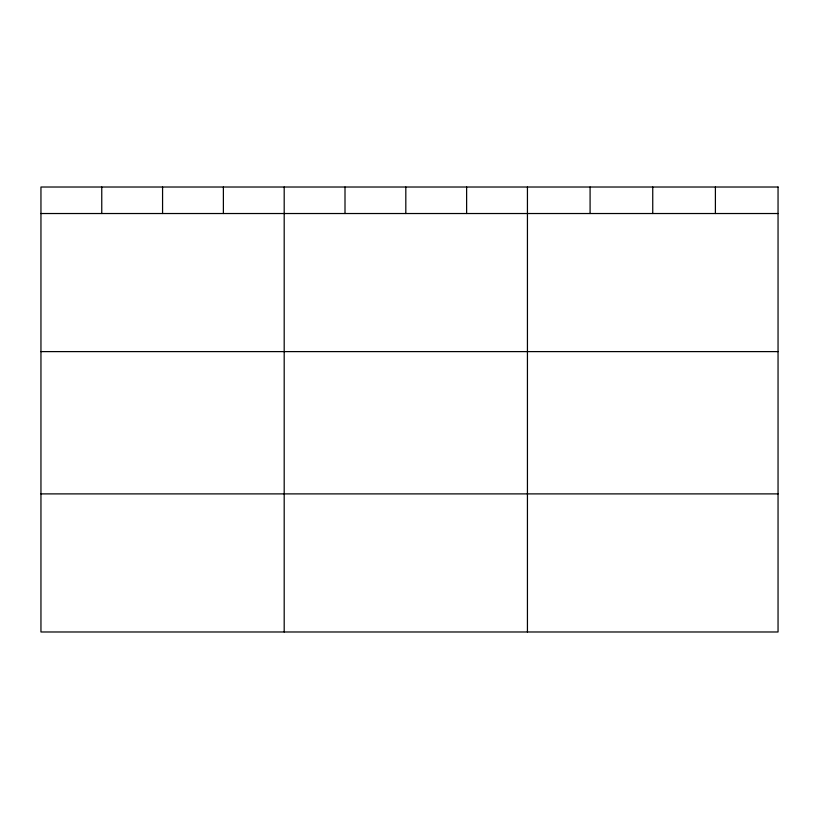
<?xml version="1.0" encoding="UTF-8"?>
<svg xmlns="http://www.w3.org/2000/svg" width="819" height="819" viewBox="0 0 819 819"><rect width="100%" height="100%" fill="white"/><g stroke="black" fill="none" stroke-linecap="round" stroke-linejoin="round"><path stroke-width="1.23" d="M40.95 213.524L778.05 213.524M40.95 351.607L778.05 351.607M40.95 493.888L778.05 493.888M715.396 187.019L715.396 213.524M652.743 187.019L652.743 213.524M590.089 187.019L590.089 213.524M527.436 187.019L527.436 631.981M466.625 187.019L466.625 213.524M405.814 187.019L405.814 213.524M345.004 187.019L345.004 213.524M284.193 187.019L284.193 631.981M223.382 187.019L223.382 213.524M162.572 187.019L162.572 213.524M101.761 187.019L101.761 213.524M778.05 187.019L40.95 187.019L40.95 631.981L778.05 631.981L778.05 187.019"/></g></svg>
